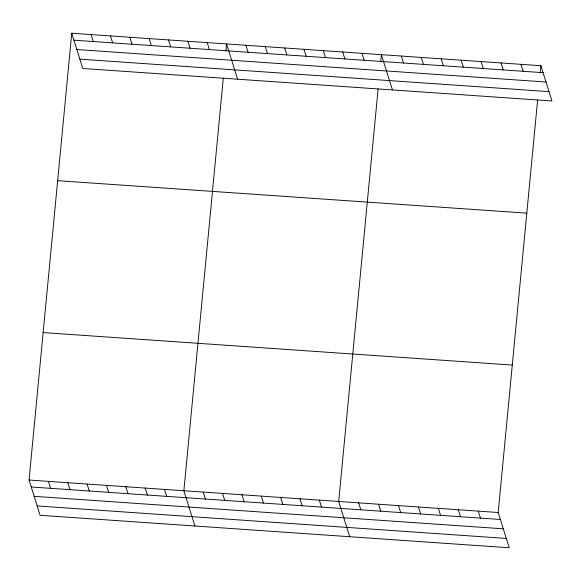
<?xml version="1.0" encoding="UTF-8"?>
<svg xmlns="http://www.w3.org/2000/svg" width="581" height="581" viewBox="0 0 581 581"><rect width="100%" height="100%" fill="white"/><g stroke="black" fill="none" stroke-linecap="round" stroke-linejoin="round"><path stroke-width="0.87" d="M537.628 99.939L498.193 512.507L509.247 547.767L40.096 515.289L29.05 480.029L71.753 33.233L540.904 65.711L551.95 100.971L82.807 68.493L71.753 33.233M223.3 78.174L183.865 490.749L194.918 526.008M225.9 50.968L226.575 43.945L237.622 79.205M378.122 88.893L338.687 501.468L349.733 536.728M380.722 61.688L381.39 54.665L392.444 89.924M540.228 72.734L540.904 65.711M73.94 40.191L543.082 72.669M76.866 49.53L546.009 82.008M79.88 59.153L549.023 91.631M57.664 180.676L526.807 213.154M43.139 332.586L512.289 365.064M29.05 480.029L498.193 512.507M31.229 486.994L500.379 519.472M34.156 496.327L503.306 528.812M37.177 505.949L506.32 538.434M520.961 64.331L523.14 71.289M501.025 62.951L503.204 69.909M481.083 61.571L483.269 68.529M461.147 60.192L463.326 67.149M441.204 58.812L443.39 65.769M421.269 57.425L423.447 64.389M401.333 56.045L403.512 63.009M362.036 53.329L364.222 60.286M342.688 51.985L344.867 58.95M478.257 511.127L480.436 518.092M323.334 50.649L325.513 57.606M458.315 509.748L460.501 516.712M303.979 49.305L306.165 56.27M438.379 508.368L440.558 515.332M284.632 47.969L286.811 54.926M418.443 506.988L420.622 513.953M265.277 46.625L267.456 53.59M398.501 505.608L400.687 512.573M245.923 45.289L248.109 52.246M378.565 504.228L380.744 511.193M358.622 502.848L360.808 509.806M207.221 42.609L209.4 49.574M187.866 41.266L190.052 48.23M319.332 500.125L321.518 507.09M168.519 39.929L170.698 46.894M299.985 498.788L302.164 505.746M149.164 38.586L151.343 45.55M280.63 497.445L282.809 504.41M129.81 37.249L131.996 44.214M261.276 496.109L263.462 503.066M110.463 35.906L112.641 42.871M241.921 494.765L244.107 501.73M91.108 34.569L93.287 41.534M222.574 493.429L224.753 500.386M203.219 492.085L205.405 499.05M164.517 489.405L166.696 496.37M145.163 488.069L147.342 495.034M125.808 486.725L127.994 493.69M106.461 485.389L108.64 492.354M87.106 484.046L89.285 491.01M67.752 482.709L69.938 489.674M48.405 481.373L50.583 488.33"/></g></svg>
